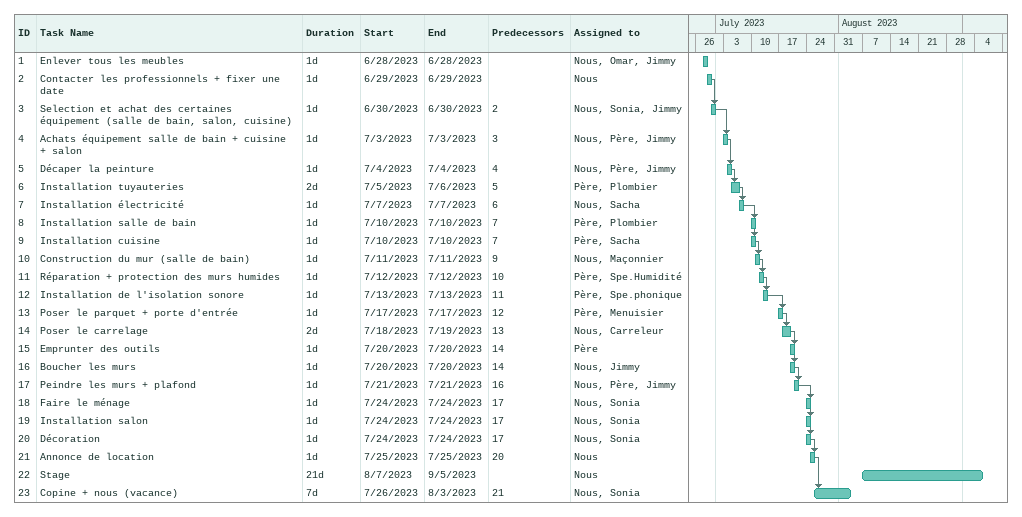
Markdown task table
| ID | Task | Duration | Start | Finish | Predecessors | Resources |
|---|---|---|---|---|---|---|
| 1 | Enlever tous les meubles | 1d | 2023-06-28 | 2023-06-28 |  | Nous, Omar, Jimmy |
| 2 | Contacter les professionnels + fixer une date | 1d | 2023-06-29 | 2023-06-29 |  | Nous |
| 3 | Selection et achat des certaines équipement (salle de bain, salon, cuisine) | 1d | 2023-06-30 | 2023-06-30 | 2 | Nous, Sonia, Jimmy |
| 4 | Achats équipement salle de bain + cuisine + salon | 1d | 2023-07-03 | 2023-07-03 | 3 | Nous, Père, Jimmy |
| 5 | Décaper la peinture | 1d | 2023-07-04 | 2023-07-04 | 4 | Nous, Père, Jimmy |
| 6 | Installation tuyauteries | 2d | 2023-07-05 | 2023-07-06 | 5 | Père, Plombier |
| 7 | Installation électricité | 1d | 2023-07-07 | 2023-07-07 | 6 | Nous, Sacha |
| 8 | Installation salle de bain | 1d | 2023-07-10 | 2023-07-10 | 7 | Père, Plombier |
| 9 | Installation cuisine | 1d | 2023-07-10 | 2023-07-10 | 7 | Père, Sacha |
| 10 | Construction du mur (salle de bain) | 1d | 2023-07-11 | 2023-07-11 | 9 | Nous, Maçonnier |
| 11 | Réparation + protection des murs humides | 1d | 2023-07-12 | 2023-07-12 | 10 | Père, Spe.Humidité |
| 12 | Installation de l'isolation sonore | 1d | 2023-07-13 | 2023-07-13 | 11 | Père, Spe.phonique |
| 13 | Poser le parquet + porte d'entrée | 1d | 2023-07-17 | 2023-07-17 | 12 | Père, Menuisier |
| 14 | Poser le carrelage | 2d | 2023-07-18 | 2023-07-19 | 13 | Nous, Carreleur |
| 15 | Emprunter des outils | 1d | 2023-07-20 | 2023-07-20 | 14 | Père |
| 16 | Boucher les murs | 1d | 2023-07-20 | 2023-07-20 | 14 | Nous, Jimmy |
| 17 | Peindre les murs + plafond | 1d | 2023-07-21 | 2023-07-21 | 16 | Nous, Père, Jimmy |
| 18 | Faire le ménage | 1d | 2023-07-24 | 2023-07-24 | 17 | Nous, Sonia |
| 19 | Installation salon | 1d | 2023-07-24 | 2023-07-24 | 17 | Nous, Sonia |
| 20 | Décoration | 1d | 2023-07-24 | 2023-07-24 | 17 | Nous, Sonia |
| 21 | Annonce de location | 1d | 2023-07-25 | 2023-07-25 | 20 | Nous |
| 22 | Stage | 21d | 2023-08-07 | 2023-09-05 |  | Nous |
| 23 | Copine + nous (vacance) | 7d | 2023-07-26 | 2023-08-03 | 21 | Nous, Sonia |
